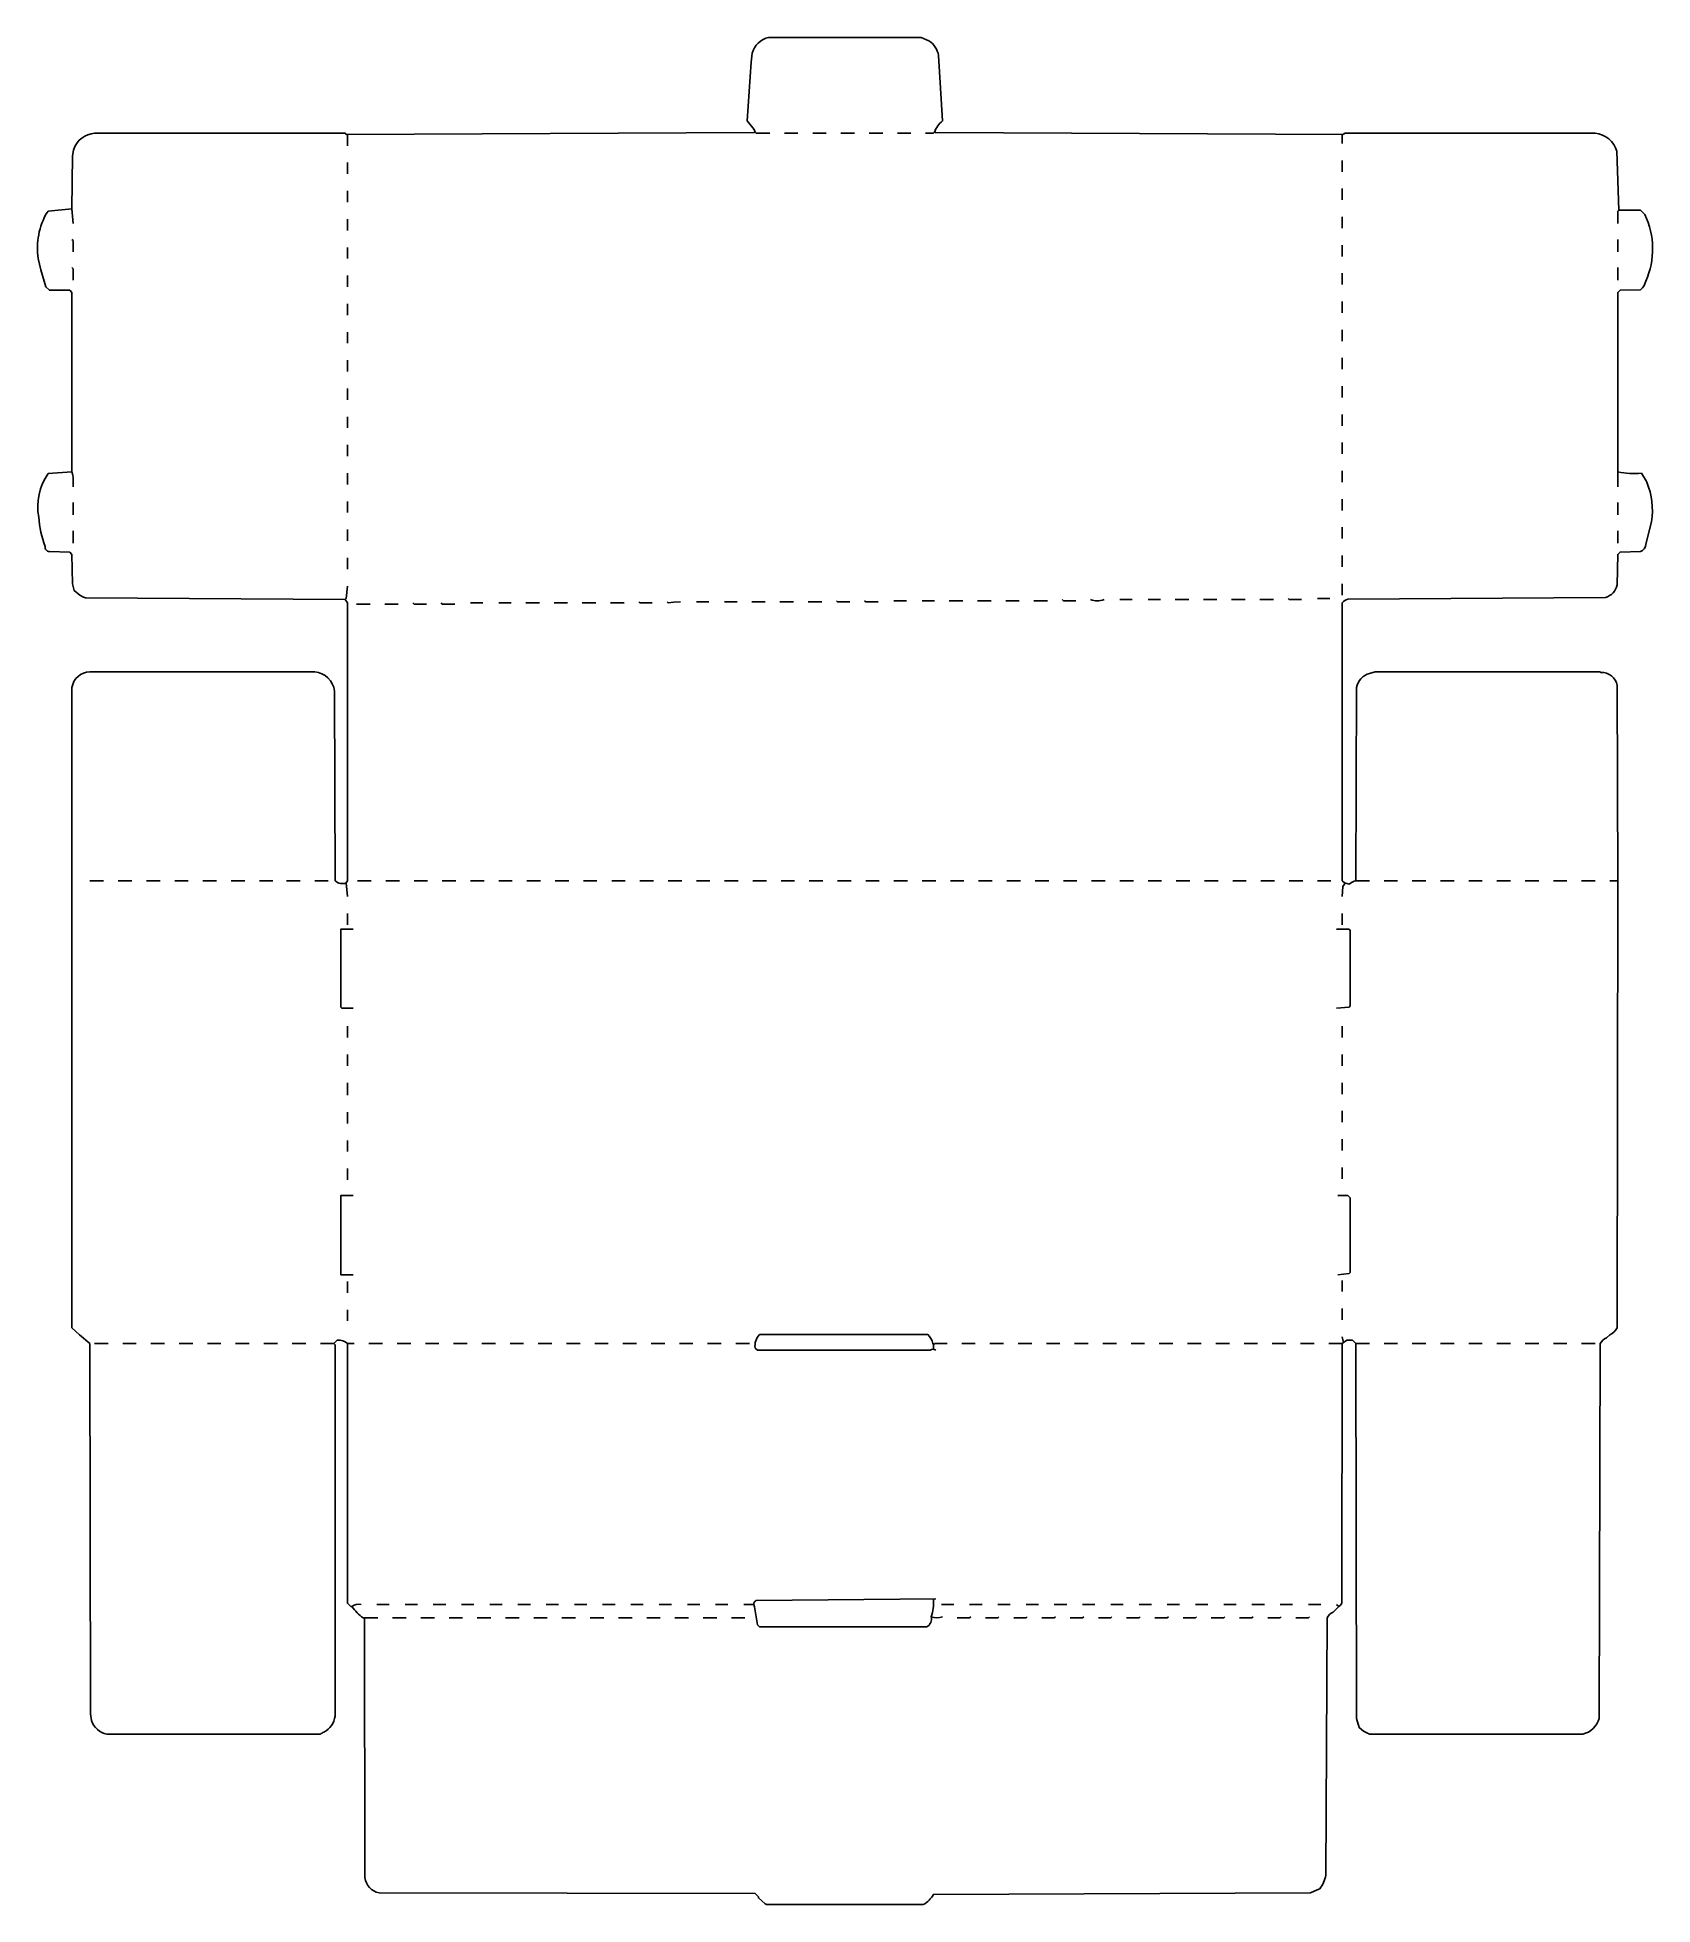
# Model space of a CAD drawing. Extents: x 72 to 1503, y 85 to 1739.
import ezdxf

# ---------------------------------------------------------------- set-up
doc = ezdxf.new("R2010")
doc.units = 0
doc.layers.get('0').update_dxf_attribs({"linetype": 'CONTINUOUS'})

msp = doc.modelspace()

# ---------------------------------------------------------------- linework, layer by layer
at = {"color": 250, "linetype": 'CONTINUOUS'}
for points in [[(708, 1655), (707.295302, 1657.506711), (701, 1665), (704.560976, 1717.04878), (705.439024, 1724.95122, -0.267812), (720, 1739), (855, 1739), (862, 1736, -0.196367), (870.538071, 1722.967005), (874, 1665, 0.156608), (867, 1655)], [(104, 1574), (103, 1587), (103.489371, 1633.989805), (104.384615, 1638.923077), (104.7, 1640.1, -0.297041), (123, 1654), (345, 1654), (346, 1653), (707.1, 1654.8), (708, 1655), (709, 1654), (721, 1654)], [(1472, 1574), (1472, 1585), (1473, 1586), (1471.3, 1638.1, 0.301604), (1452, 1654), (1230, 1654), (1229, 1653), (867.9, 1654.8), (867, 1655), (866, 1654), (859, 1654)], [(104, 1341, 0.096159), (103, 1354), (103, 1513), (101, 1515), (83, 1515), (80, 1518), (75.352941, 1533.088235), (73, 1543, -0.167547), (81, 1584), (82, 1585), (103, 1587)], [(1472, 1341), (1472, 1354), (1472, 1513), (1473, 1514), (1474, 1515), (1491.975138, 1515.472376), (1494, 1517, 0.095861), (1496.8, 1523.1, 0.219762), (1496, 1582), (1492, 1586), (1473, 1586)], [(347, 978), (346, 990), (347, 992), (347, 1238), (345, 1241), (115.002183, 1242.497797), (113.1, 1243.2), (109.9, 1244.8), (105, 1249), (103.647059, 1254.911765), (103, 1281), (101, 1283), (83.024862, 1283.472376, -0.448771), (79.3, 1288.1, -0.068814), (73.569231, 1313.946154, -0.202551), (82.024862, 1352.527624), (103, 1354)], [(1228, 978), (1228.445545, 986.955446), (1230, 989), (1230, 990), (1228, 992), (1228, 1238, -0.14911), (1233.002183, 1241.502203), (1461.1, 1242.8, 0.271604), (1471.518471, 1254.017197), (1472, 1281), (1474, 1283), (1491.975138, 1283.472376, 0.321145), (1496.8, 1290.1), (1502, 1310, 0.131639), (1497.8, 1344.9), (1497.2, 1346.1), (1493, 1353, -0.068307), (1472, 1354)], [(346, 990, -0.288669), (336, 992), (335.502976, 1159.997059, 0.351342), (318, 1177), (119, 1177, 0.373941), (103, 1163), (103, 596), (109.804878, 589.756098), (119, 582), (119.498476, 254.001515), (120.405405, 248.067568, 0.264184), (134, 236), (323, 236, -0.067868), (326.1, 237.8, 0.251888), (336, 252), (336, 581), (335, 582)], [(1240, 582), (1240.498494, 250.001497), (1243, 242), (1246.9, 238.8), (1252, 236), (1441, 236, 0.272936), (1455.501506, 250.001497), (1456.498494, 581.998503, -0.1545), (1462, 587), (1465.1, 589.8, 0.121194), (1471.501263, 596.001256), (1472, 992), (1471.50289, 1164.997143, 0.373834), (1457.067568, 1176.405405), (1456, 1177), (1257, 1177), (1252.076923, 1175.615385, 0.279621), (1240.497076, 1162.99711), (1240, 992, 0.085094), (1234, 989), (1230, 990)], [(323, 582), (335, 582), (338, 585, -0.211054), (347, 582), (353, 582)], [(374, 339), (361, 339, -0.088233), (351, 349), (350, 349), (347, 352), (347, 582)], [(362, 339), (362.497826, 109.002155, 0.3296), (375.001493, 95.498499), (708, 95), (711, 92), (711, 91), (716.9, 85.8), (718, 85), (857, 85, 0.126932), (866, 94), (1199.998507, 95.498499), (1205.9, 98.2), (1208, 99, 0.112862), (1213.502193, 111.002174), (1214.497807, 338.997826, -0.181497), (1220, 344), (1225, 349, 0.087424), (1227.502174, 352.002155), (1228, 582), (1229, 583), (1228, 588)], [(868, 576), (866, 577), (864.1, 576.7), (863, 576), (710, 576), (708, 578, -0.22902), (712, 590), (861, 590, -0.150778), (865.3, 582.1), (866, 581), (866, 577)], [(698, 351), (707, 351, -0.363232), (709.003125, 354.503164), (868, 356)], [(707, 351), (707.615385, 348.923077), (710, 333), (712, 331), (860, 331, 0.338441), (864, 340, 0.099564), (866, 355)]]:
    msp.add_lwpolyline(points, format="xyb", dxfattribs=at)
for points in [[(734, 1654), (746, 1654)], [(759, 1654), (771, 1654)], [(784, 1654), (796, 1654)], [(809, 1654), (821, 1654)], [(834, 1654), (846, 1654)], [(347, 1643), (347, 1653)], [(1228, 1645), (1228, 1653)], [(347, 1618), (347, 1628)], [(1228, 1620), (1228, 1630)], [(1228, 1595), (1228, 1605)], [(347, 1593), (347, 1603)], [(347, 1568), (347, 1578)], [(1228, 1570), (1228, 1580)], [(1228, 1545), (1228, 1555)], [(1472, 1549), (1472, 1560)], [(347, 1543), (347, 1553)], [(347, 1518), (347, 1528)], [(1228, 1520), (1228, 1530)], [(1472, 1524), (1472, 1535)], [(347, 1493), (347, 1503)], [(1228, 1495), (1228, 1505)], [(347, 1468), (347, 1478)], [(1228, 1470), (1228, 1480)], [(347, 1443), (347, 1453)], [(1228, 1445), (1228, 1455)], [(347, 1418), (347, 1428)], [(1228, 1420), (1228, 1430)], [(347, 1393), (347, 1403)], [(1228, 1395), (1228, 1405)], [(347, 1368), (347, 1378)], [(1228, 1370), (1228, 1380)], [(347, 1343), (347, 1353)], [(1228, 1345), (1228, 1355)], [(347, 1318), (347, 1328)], [(1228, 1320), (1228, 1330)], [(1472, 1316), (1472, 1327)], [(347, 1293), (347, 1303)], [(1228, 1295), (1228, 1305)], [(1472, 1291), (1472, 1302)], [(347, 1268), (347, 1278)], [(1228, 1270), (1228, 1280)], [(345, 1241), (346, 1242), (347, 1253)], [(1031, 1241), (1042, 1241)], [(1056, 1241), (1067, 1241)], [(1080, 1241), (1092, 1241)], [(1105, 1241), (1117, 1241)], [(1130, 1241), (1142, 1241)], [(1206, 1242), (1217, 1242)], [(1228, 1245), (1228, 1255)], [(355, 1237), (367, 1237)], [(380, 1237), (392, 1237)], [(456, 1238), (467, 1238)], [(481, 1238), (492, 1238)], [(505, 1238), (517, 1238)], [(530, 1238), (542, 1238)], [(555, 1238), (567, 1238)], [(656, 1239), (667, 1239)], [(681, 1239), (692, 1239)], [(705, 1239), (717, 1239)], [(730, 1239), (742, 1239)], [(755, 1239), (767, 1239)], [(831, 1240), (842, 1240)], [(856, 1240), (867, 1240)], [(880, 1240), (892, 1240)], [(905, 1240), (917, 1240)], [(930, 1240), (942, 1240)], [(955, 1240), (967, 1240)], [(119, 992), (131, 992)], [(144, 992), (156, 992)], [(169, 992), (181, 992)], [(194, 992), (206, 992)], [(219, 992), (231, 992)], [(244, 992), (256, 992)], [(269, 992), (281, 992)], [(293, 992), (305, 992)], [(318, 992), (330, 992)], [(356, 992), (368, 992)], [(381, 992), (393, 992)], [(406, 992), (418, 992)], [(431, 992), (443, 992)], [(456, 992), (468, 992)], [(481, 992), (493, 992)], [(506, 992), (518, 992)], [(531, 992), (543, 992)], [(556, 992), (568, 992)], [(581, 992), (593, 992)], [(606, 992), (618, 992)], [(631, 992), (643, 992)], [(656, 992), (668, 992)], [(681, 992), (693, 992)], [(706, 992), (718, 992)], [(731, 992), (743, 992)], [(756, 992), (768, 992)], [(781, 992), (793, 992)], [(806, 992), (818, 992)], [(831, 992), (843, 992)], [(856, 992), (868, 992)], [(881, 992), (893, 992)], [(906, 992), (918, 992)], [(931, 992), (943, 992)], [(956, 992), (968, 992)], [(981, 992), (993, 992)], [(1006, 992), (1018, 992)], [(1031, 992), (1043, 992)], [(1056, 992), (1068, 992)], [(1081, 992), (1093, 992)], [(1106, 992), (1118, 992)], [(1131, 992), (1143, 992)], [(1156, 992), (1168, 992)], [(1181, 992), (1193, 992)], [(1206, 992), (1218, 992)], [(1240, 992), (1252, 992)], [(1265, 992), (1277, 992)], [(1290, 992), (1302, 992)], [(1315, 992), (1327, 992)], [(1340, 992), (1352, 992)], [(1365, 992), (1377, 992)], [(1390, 992), (1402, 992)], [(1415, 992), (1427, 992)], [(1440, 992), (1452, 992)], [(1465, 992), (1472, 992)], [(347, 953), (347, 963)], [(1228, 953), (1228, 963)], [(352, 879), (342, 879), (341, 880), (341, 949), (352, 949)], [(1223, 879), (1234, 880), (1235, 881), (1235, 948), (1234, 949), (1223, 949)], [(347, 853), (347, 863)], [(1228, 853), (1228, 863)], [(347, 828), (347, 838)], [(1228, 828), (1228, 838)], [(347, 802), (347, 813)], [(1228, 803), (1228, 813)], [(347, 777), (347, 787)], [(1228, 778), (1228, 788)], [(347, 752), (347, 762)], [(1228, 753), (1228, 763)], [(347, 727), (347, 737)], [(1228, 728), (1228, 738)], [(352, 643), (341, 643), (341, 713), (352, 713)], [(1224, 643), (1234, 644), (1235, 645), (1235, 711), (1233, 713), (1224, 713)], [(347, 627), (347, 637)], [(1228, 628), (1228, 638)], [(347, 602), (347, 612)], [(1228, 603), (1228, 613)], [(123, 582), (135, 582)], [(148, 582), (160, 582)], [(173, 582), (185, 582)], [(198, 582), (210, 582)], [(223, 582), (235, 582)], [(248, 582), (260, 582)], [(273, 582), (285, 582)], [(298, 582), (310, 582)], [(366, 582), (378, 582)], [(391, 582), (403, 582)], [(416, 582), (428, 582)], [(441, 582), (453, 582)], [(466, 582), (478, 582)], [(491, 582), (503, 582)], [(516, 582), (528, 582)], [(541, 582), (553, 582)], [(566, 582), (578, 582)], [(591, 582), (603, 582)], [(616, 582), (628, 582)], [(641, 582), (653, 582)], [(666, 582), (678, 582)], [(691, 582), (703, 582)], [(866, 581), (867, 582), (878, 582)], [(891, 582), (903, 582)], [(916, 582), (928, 582)], [(941, 582), (953, 582)], [(966, 582), (978, 582)], [(991, 582), (1003, 582)], [(1016, 582), (1028, 582)], [(1041, 582), (1053, 582)], [(1066, 582), (1078, 582)], [(1091, 582), (1103, 582)], [(1116, 582), (1128, 582)], [(1141, 582), (1153, 582)], [(1166, 582), (1178, 582)], [(1191, 582), (1203, 582)], [(1216, 582), (1228, 582), (1229, 583), (1231, 584), (1232, 585), (1237, 585), (1240, 582), (1252, 582)], [(1265, 582), (1277, 582)], [(1290, 582), (1302, 582)], [(1315, 582), (1327, 582)], [(1340, 582), (1352, 582)], [(1365, 582), (1377, 582)], [(1390, 582), (1402, 582)], [(1415, 582), (1427, 582)], [(1440, 582), (1452, 582)], [(373, 351), (384, 351)], [(398, 351), (409, 351)], [(423, 351), (434, 351)], [(448, 351), (459, 351)], [(473, 351), (484, 351)], [(498, 351), (509, 351)], [(523, 351), (534, 351)], [(548, 351), (559, 351)], [(573, 351), (584, 351)], [(598, 351), (609, 351)], [(623, 351), (634, 351)], [(648, 351), (659, 351)], [(673, 351), (684, 351)], [(873, 351), (884, 351)], [(898, 351), (909, 351)], [(923, 351), (934, 351)], [(948, 351), (959, 351)], [(973, 351), (984, 351)], [(998, 351), (1009, 351)], [(1023, 351), (1034, 351)], [(1048, 351), (1059, 351)], [(1073, 351), (1084, 351)], [(1098, 351), (1109, 351)], [(1123, 351), (1134, 351)], [(1148, 351), (1159, 351)], [(1173, 351), (1184, 351)], [(1198, 351), (1209, 351)], [(1225, 349), (1223, 351)]]:
    msp.add_lwpolyline(points, dxfattribs=at)
at = {"color": 251, "linetype": 'CONTINUOUS'}
for points in [[(104, 1549), (104, 1559), (103, 1560)], [(104, 1524), (104, 1534), (103, 1535)], [(104, 1316), (104, 1327)], [(104, 1291), (104, 1302)], [(1155, 1241), (1167, 1241)], [(630, 1239), (631, 1238), (636.06, 1238.58), (642, 1239)], [(387, 339), (399, 339)], [(412, 339), (424, 339)], [(437, 339), (449, 339)], [(462, 339), (474, 339)], [(487, 339), (499, 339)], [(512, 339), (524, 339)], [(537, 339), (549, 339)], [(562, 339), (574, 339)], [(587, 339), (599, 339)], [(612, 339), (624, 339)], [(637, 339), (649, 339)], [(662, 339), (674, 339)], [(687, 339), (699, 339)]]:
    msp.add_lwpolyline(points, dxfattribs=at)
at = {"color": 252, "linetype": 'CONTINUOUS'}
for points in [[(992, 1240), (981, 1240), (980, 1241)], [(1192, 1241), (1181, 1241), (1180, 1242)], [(417, 1237), (406, 1237), (405, 1238)], [(442, 1237), (431, 1237), (430, 1238)], [(617, 1238), (606, 1238), (605, 1239)], [(792, 1239), (781, 1239), (780, 1240)], [(817, 1239), (806, 1239), (805, 1240)], [(887, 339), (898, 339), (899, 340)], [(912, 339), (923, 339), (924, 340)], [(937, 339), (948, 339), (949, 340)], [(962, 339), (973, 339), (974, 340)], [(987, 339), (998, 339), (999, 340)], [(1012, 339), (1023, 339), (1024, 340)], [(1037, 339), (1048, 339), (1049, 340)], [(1062, 339), (1073, 339), (1074, 340)], [(1087, 339), (1098, 339), (1099, 340)], [(1112, 339), (1123, 339), (1124, 340)], [(1137, 339), (1148, 339), (1149, 340)], [(1162, 339), (1173, 339), (1174, 340)], [(1187, 339), (1198, 339), (1199, 340)]]:
    msp.add_lwpolyline(points, dxfattribs=at)
at = {"color": 251, "linetype": 'CONTINUOUS'}
for points in [[(1005, 1241, 0.175067), (1017, 1241)], [(351, 349, -0.217143), (359, 351)], [(864, 340, 0.183481), (874, 340)]]:
    msp.add_lwpolyline(points, format="xyb", dxfattribs=at)
at = {"color": 197, "linetype": 'CONTINUOUS'}
msp.add_lwpolyline([(580, 1238), (592, 1238)], dxfattribs=at)

doc.saveas('drawing.dxf')
